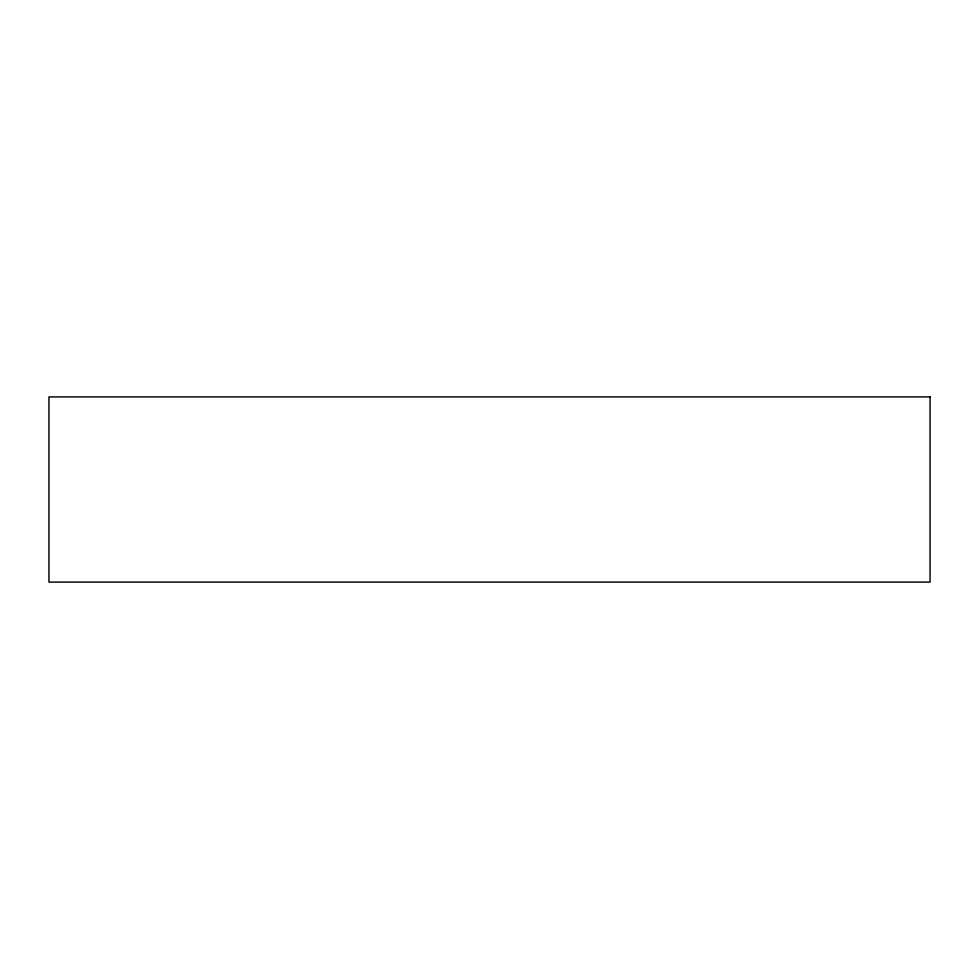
<?xml version="1.0" encoding="UTF-8"?>
<svg xmlns="http://www.w3.org/2000/svg" width="979" height="979" viewBox="0 0 979 979"><rect width="100%" height="100%" fill="white"/><g stroke="black" fill="none" stroke-linecap="round" stroke-linejoin="round"><path stroke-width="1.47" d="M930.05 396.899L48.95 396.899L48.962 582.101L930.05 582.101L930.05 396.899"/></g></svg>
